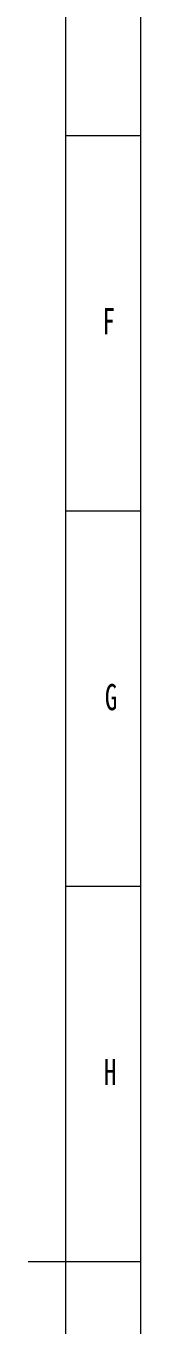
# Model space of a CAD drawing. Header units: millimetres. Extents: x 0 to 1189, y 0 to 841.
# Drawn here: x 1174 to 1189, y 412.1 to 585.1 of the extents above; entities that cross this region are included whole.
import ezdxf

# ---------------------------------------------------------------- set-up
doc = ezdxf.new("R2010")
doc.units = ezdxf.units.MM
doc.layers.add('10', color=7, linetype='Continuous', lineweight=18)
doc.layers.add('5', color=7, linetype='Continuous', lineweight=18)
doc.styles.add('SLDTEXTSTYLE5', font='', dxfattribs={"width": 0.7})
doc.styles.get('SLDTEXTSTYLE5').set_extended_font_data('宋体')

msp = doc.modelspace()

# ---------------------------------------------------------------- linework, layer by layer
at = {"layer": '5', "color": 7}
msp.add_line((1189, 0), (1189, 841), dxfattribs=at)
at = {"layer": '5', "color": 7, "lineweight": 15}
msp.add_line((1179, 10), (1179, 831.0501), dxfattribs=at)
at = {"layer": '5'}
for p, q in [((1189, 570.5), (1179, 570.5)), ((1189, 520.5), (1179, 520.5)), ((1189, 470.5), (1179, 470.5))]:
    msp.add_line(p, q, dxfattribs=at)
at = {"layer": '5', "lineweight": 15}
msp.add_line((1189, 420.5), (1174, 420.5), dxfattribs=at)

# ---------------------------------------------------------------- texts
at = {"layer": '10', "char_height": 3.5, "attachment_point": 2, "style": 'SLDTEXTSTYLE5'}
for s, insert, width in [('F', (1184.7243, 547.5434), 3.202793), ('G', (1185.0391, 497.4858), 3.175419), ('H', (1184.9297, 447.5434), 3.257542)]:
    msp.add_mtext(s, dxfattribs=dict(at, insert=insert, width=width))

doc.saveas('drawing.dxf')
